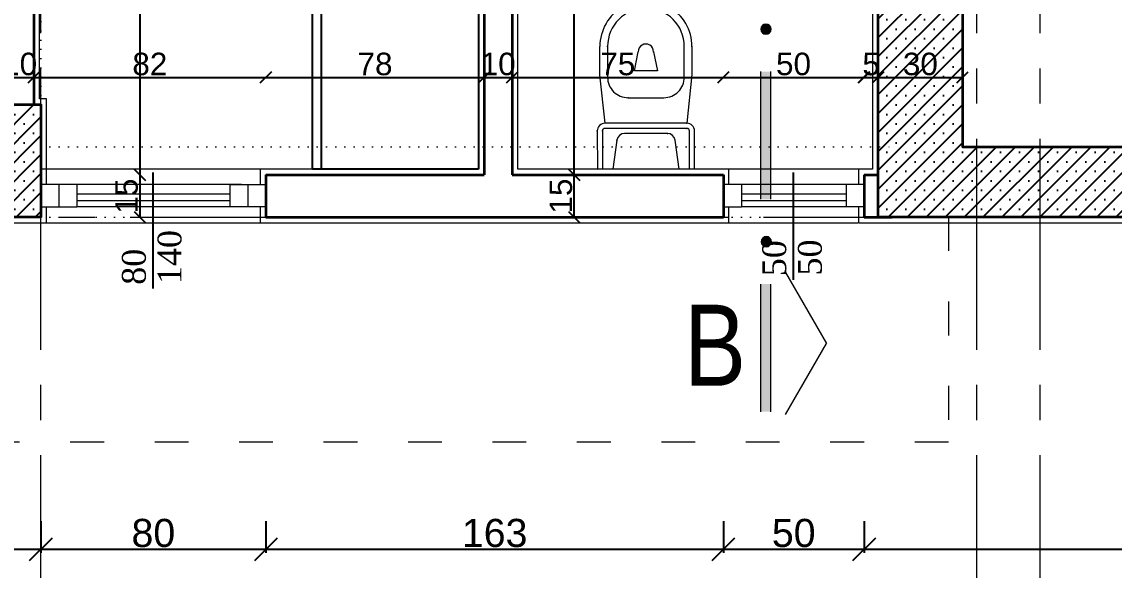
# Model space of a CAD drawing. Header units: centimetres. Extents: x 14449 to 53524, y -19051 to -10746.
# Drawn here: x 33776.2 to 34164.2, y -12433.5 to -12238.6 of the extents above; entities that cross this region are included whole.
import ezdxf

# ---------------------------------------------------------------- set-up
doc = ezdxf.new("R2010")
doc.units = ezdxf.units.CM
for name, pattern in [('ACAD_ISO03W100', [30, 12, -18]), ('CENTER2', [112.5, 75, -12.5, 12.5, -12.5]), ('DOT2', [3.175, 0, -3.175]), ('IZDUSUM1', [20, 7.5, -5, 7.5, 0]), ('SEMBOL1', [260, 200, -15, 30, -15])]:
    doc.linetypes.add(name, pattern=pattern)
doc.layers.add('Kapi_Pencere', color=7, linetype='Continuous')
for name, color, linetype, lineweight in [('P-AKS', 255, 'Continuous', 5), ('P-KİRİŞ', 130, 'DOT2', 5), ('P-KOLON', 255, 'Continuous', 35), ('P-TARAMA', 252, 'Continuous', 5), ('P-ÖLÇÜ DIŞ', 245, 'Continuous', 9), ('P-ÖLÇÜ İÇ', 243, 'Continuous', 0), ('rtm-cam', 141, 'Continuous', 9), ('rtm-duv tugla', 22, 'Continuous', 35), ('rtm-izdusum-üst ince', 8, 'IZDUSUM1', 5), ('rtm-pen-ahsap', 35, 'Continuous', 13), ('rtm-sembol balon baslik', 242, 'Continuous', 20), ('rtm-sembol kesit gör yazı', 7, 'Continuous', 20), ('rtm-sıva', 252, 'Continuous', 15), ('rtm-tefris vitrifiye', 9, 'Continuous', 13)]:
    doc.layers.add(name, color=color, linetype=linetype, lineweight=lineweight)
doc.styles.add('BASLIK', font='ARIALN.TTF')
doc.styles.get("Standard").update_dxf_attribs({"font": 'arial.ttf'})
doc.styles.add('ölçü', font='times.ttf', dxfattribs={"height": 10})
doc.dimstyles.new('DIŞ ÖLÇÜ', dxfattribs={"dimtxt": 10, "dimasz": 8, "dimexe": 1.25, "dimexo": 0.625, "dimtad": 1, "dimdec": 0, "dimtxsty": 'Standard', "dimblk": 'OBLIQUE', "dimcen": 2.5, "dimse1": 1, "dimse2": 1, "dimclrd": 256, "dimclrt": 256, "dimadec": 0, "dimazin": 0, "dimtfac": 1, "dimtdec": 0, "dimtmove": 0, "dimatfit": 3, "dimldrblk": 'OBLIQUE', "dimfxl": 1, "dimarcsym": 0})
doc.dimstyles.new('İÇ ÖLÇÜ', dxfattribs={"dimtxt": 8, "dimasz": 4, "dimexe": 1.25, "dimexo": 0.625, "dimtad": 1, "dimdec": 0, "dimtxsty": 'Standard', "dimblk": 'OBLIQUE', "dimcen": 2.5, "dimse1": 1, "dimse2": 1, "dimclrd": 256, "dimclrt": 256, "dimadec": 0, "dimazin": 0, "dimtfac": 1, "dimtdec": 0, "dimtmove": 1, "dimatfit": 3, "dimldrblk": 'OBLIQUE', "dimfxl": 1, "dimarcsym": 0})

# ---------------------------------------------------------------- blocks, each defined once
blk = doc.blocks.new('IKUTGK')
at = {"layer": 'P-KİRİŞ'}
for points in [[(35481.89, -8046.1), (35481.89, -7701.1)], [(35481.89, -8061.1), (35784.39, -8061.1)], [(35481.89, -8086.1), (35784.39, -8086.1)]]:
    blk.add_lwpolyline(points, dxfattribs=at)
blk = doc.blocks.new('YTHTHTY')
at = {"layer": 'P-TARAMA', "lineweight": -3}
h = blk.add_hatch(dxfattribs=at)
h.set_pattern_fill('SACNCR', color=256, scale=2, style=0)
h.paths.add_polyline_path([(31867.7, -9861.94), (31657.7, -9861.94), (31657.7, -9646.94), (31627.7, -9646.94), (31627.7, -9886.94), (31897.7, -9886.94), (31897.7, -9646.94), (31867.7, -9646.94)])
h = blk.add_hatch(dxfattribs=at)
h.set_pattern_fill('SACNCR', color=256, scale=2, style=0)
h.paths.add_polyline_path([(31270.2, -9846.94), (31270.2, -9886.94), (31330.2, -9886.94), (31330.2, -9846.94)])
at = {"layer": 'P-KOLON', "linetype": 'Continuous'}
blk.add_lwpolyline([(31627.7, -9646.94), (31657.7, -9646.94), (31657.7, -9861.94), (31867.7, -9861.94), (31867.7, -9646.94), (31897.7, -9646.94), (31897.7, -9886.94), (31627.7, -9886.94), (31627.7, -9646.94)], dxfattribs=at)
blk.add_lwpolyline([(31270.2, -9846.94), (31330.2, -9846.94), (31330.2, -9886.94), (31270.2, -9886.94)], close=True, dxfattribs=at)
blk = doc.blocks.new('YTUJ7U')
at = {"layer": 'P-AKS', "linetype": 'CENTER2'}
for points in [[(26815.62, -9962.63), (26815.62, -8554.55)], [(27148.12, -9962.63), (27148.12, -8554.55)], [(27170.62, -9962.63), (27170.62, -8554.55)], [(25834.86, -9690.51), (29322.56, -9690.51)]]:
    blk.add_lwpolyline(points, dxfattribs=at)
blk = doc.blocks.new('rt56y7')
at = {"color": 253, "lineweight": 25}
for p, q in [((32181.91, -9321.05), (32181.91, -9375.25)), ((32212.09, -9321.05), (32181.91, -9321.05)), ((32212.09, -9375.25), (32212.09, -9321.05)), ((32276.66, -9378.77), (32276.66, -9319.77)), ((32276.66, -9319.77), (32335.66, -9319.77)), ((32335.66, -9319.77), (32335.66, -9378.77)), ((32335.66, -9319.77), (32335.66, -9378.77)), ((32117.88, -9323.99), (32127.97, -9334.08)), ((32144.28, -9323.99), (32134.19, -9334.08)), ((32184.11, -9323.25), (32184.11, -9373.05)), ((32209.89, -9323.25), (32184.11, -9323.25)), ((32209.89, -9373.05), (32209.89, -9323.25)), ((32250.09, -9321.53), (32219.29, -9321.53)), ((32219.29, -9321.53), (32219.29, -9375.73)), ((32250.09, -9375.73), (32250.09, -9321.53)), ((32127.97, -9340.3), (32117.88, -9350.39)), ((32134.19, -9340.3), (32144.28, -9350.39)), ((32184.11, -9344.01), (32209.89, -9344.01)), ((32184.11, -9346.65), (32209.89, -9346.65)), ((32234.07, -9348.29), (32235.32, -9345.97)), ((32234.07, -9345.97), (32235.32, -9348.29)), ((32184.11, -9349.29), (32209.89, -9349.29)), ((32184.11, -9351.93), (32209.89, -9351.93)), ((32184.11, -9354.57), (32209.89, -9354.57)), ((32184.11, -9357.21), (32209.89, -9357.21)), ((32184.11, -9359.85), (32209.89, -9359.85)), ((32124.78, -9361.04), (32129.25, -9365.52)), ((32136.49, -9361.04), (32132.01, -9365.52)), ((32184.11, -9362.49), (32209.89, -9362.49)), ((32184.11, -9365.13), (32209.89, -9365.13)), ((32184.11, -9367.77), (32209.89, -9367.77)), ((32129.25, -9368.28), (32124.78, -9372.75)), ((32132.01, -9368.28), (32136.49, -9372.75)), ((32184.11, -9370.41), (32209.89, -9370.41)), ((32181.91, -9375.25), (32212.09, -9375.25)), ((32184.11, -9373.05), (32209.89, -9373.05)), ((32276.66, -9375.71), (32335.66, -9375.71)), ((32276.66, -9377.77), (32097.66, -9377.77)), ((32219.29, -9375.73), (32250.09, -9375.73)), ((32335.66, -9378.77), (32276.66, -9378.77))]:
    blk.add_line(p, q, dxfattribs=at)
blk.add_lwpolyline([(32111.24, -9376.47), (32111.24, -9319.94), (32151.3, -9319.94), (32151.3, -9376.47)], close=True, dxfattribs=at)
blk.add_lwpolyline([(32247.89, -9369.13), (32247.89, -9328.13, 0.414214), (32243.49, -9323.73), (32225.89, -9323.73, 0.414214), (32221.49, -9328.13), (32221.49, -9369.13, 0.414214), (32225.89, -9373.53), (32243.49, -9373.53, 0.414214)], format="xyb", close=True, dxfattribs=at)
for centre, radius in [((32131.08, -9337.19), 13.2), ((32131.08, -9337.19), 10.56), ((32234.69, -9347.13), 1.32), ((32130.63, -9366.9), 5.86), ((32130.63, -9366.9), 4.68)]:
    blk.add_circle(centre, radius, dxfattribs=at)
blk = doc.blocks.new('WEW')
at = {"layer": 'rtm-tefris vitrifiye'}
for p, q in [((2667.06, 9243.98), (2680.7, 9243.97)), ((2667.06, 9243.98), (2680.7, 9243.97)), ((2680.69, 9209.43), (2680.7, 9243.97)), ((2680.69, 9209.43), (2680.7, 9243.97)), ((2647.06, 9243.07), (2637.06, 9243.07)), ((2647.06, 9243.07), (2637.06, 9243.07)), ((2637.06, 9240.35), (2647.97, 9240.34)), ((2637.06, 9240.35), (2647.97, 9240.34)), ((2664.33, 9241.25), (2647.06, 9243.07)), ((2664.33, 9241.25), (2647.06, 9243.07)), ((2664.33, 9212.16), (2664.33, 9241.25)), ((2664.33, 9212.16), (2664.33, 9241.25)), ((2666.14, 9212.16), (2666.15, 9241.25)), ((2666.14, 9212.16), (2666.15, 9241.25)), ((2667.06, 9242.16), (2680.7, 9242.16)), ((2667.06, 9242.16), (2680.7, 9242.16)), ((2670.31, 9237.04), (2680.69, 9238.52)), ((2670.31, 9237.04), (2680.69, 9238.52)), ((2655.24, 9233.07), (2655.24, 9220.34)), ((2655.24, 9233.07), (2655.24, 9220.34)), ((2667.96, 9219.07), (2667.97, 9234.34)), ((2667.96, 9219.07), (2667.97, 9234.34)), ((2645.72, 9230.81), (2638.9, 9229.45)), ((2645.72, 9230.81), (2638.9, 9229.45)), ((2645.72, 9222.63), (2645.72, 9230.81)), ((2645.72, 9222.63), (2645.72, 9230.81)), ((2638.9, 9224), (2645.72, 9222.63)), ((2638.9, 9224), (2645.72, 9222.63)), ((2647.96, 9213.07), (2637.05, 9213.08)), ((2647.96, 9213.07), (2637.05, 9213.08)), ((2680.69, 9214.88), (2670.3, 9216.37)), ((2680.69, 9214.88), (2670.3, 9216.37)), ((2637.05, 9210.35), (2647.05, 9210.35)), ((2637.05, 9210.35), (2647.05, 9210.35)), ((2647.05, 9210.35), (2664.33, 9212.16)), ((2647.05, 9210.35), (2664.33, 9212.16)), ((2680.69, 9211.25), (2667.05, 9211.25)), ((2680.69, 9211.25), (2667.05, 9211.25)), ((2680.69, 9209.43), (2667.05, 9209.43)), ((2680.69, 9209.43), (2667.05, 9209.43))]:
    blk.add_line(p, q, dxfattribs=at)
at = {"layer": 'rtm-tefris vitrifiye', "extrusion": (0, 0, -1)}
for centre, major_axis, start_param, end_param in [((2667.06, 9241.25), (-1.93, 1.93), 5.498009, 7.068806), ((2667.06, 9241.25), (-1.93, 1.93), 5.498009, 7.068806), ((2637.06, 9226.71), (-11.57, 11.57), 3.927213, 7.068806), ((2637.06, 9226.71), (-11.57, 11.57), 3.927213, 7.068806), ((2637.06, 9226.71), (9.64, 9.64), 2.356417, 5.498009), ((2637.06, 9226.71), (9.64, 9.64), 2.356417, 5.498009), ((2647.97, 9233.07), (-5.14, 5.14), 0.78562, 2.356417), ((2647.97, 9233.07), (-5.14, 5.14), 0.78562, 2.356417), ((2667.06, 9241.25), (-0.643, 0.643), 5.498009, 7.068806), ((2667.06, 9241.25), (-0.643, 0.643), 5.498009, 7.068806), ((2670.69, 9234.34), (1.93, 1.93), 3.927213, 5.356112), ((2670.69, 9234.34), (1.93, 1.93), 3.927213, 5.356112), ((2638.9, 9226.72), (-1.93, 1.93), 3.927213, 7.068806), ((2638.9, 9226.72), (-1.93, 1.93), 3.927213, 7.068806), ((2647.96, 9220.35), (5.14, 5.14), 0.78562, 2.356417), ((2647.96, 9220.35), (5.14, 5.14), 0.78562, 2.356417), ((2670.69, 9219.07), (1.93, 1.93), 2.498314, 3.927213), ((2670.69, 9219.07), (1.93, 1.93), 2.498314, 3.927213), ((2667.05, 9212.16), (1.93, 1.93), 2.356417, 3.927213), ((2667.05, 9212.16), (1.93, 1.93), 2.356417, 3.927213), ((2667.05, 9212.16), (0.643, 0.643), 2.356417, 3.927213), ((2667.05, 9212.16), (0.643, 0.643), 2.356417, 3.927213)]:
    blk.add_ellipse(centre, major_axis=major_axis, ratio=1, start_param=start_param, end_param=end_param, dxfattribs=at)
at = {"layer": 'rtm-tefris vitrifiye'}
for p in [(2667.06, 9243.98), (2667.06, 9243.98), (2637.06, 9240.35), (2637.06, 9240.35), (2667.06, 9242.16), (2667.06, 9242.16), (2670.31, 9237.04), (2670.31, 9237.04), (2655.24, 9233.07), (2655.24, 9233.07), (2638.9, 9224), (2638.9, 9224), (2667.96, 9219.07), (2667.96, 9219.07), (2647.96, 9213.07), (2647.96, 9213.07), (2637.05, 9210.35), (2637.05, 9210.35), (2664.33, 9212.16), (2664.33, 9212.16), (2666.14, 9212.16), (2666.14, 9212.16)]:
    blk.add_point(p, dxfattribs=at)
blk = doc.blocks.new('KK')
at = {"layer": 'rtm-sembol balon baslik', "linetype": 'SEMBOL1'}
for p in [(41231.32, 7543.2), (41283.82, 7543.2)]:
    blk.add_line(p, (41257.57, 7558.35), dxfattribs=at)
at = {"layer": 'rtm-sembol balon baslik'}
for p, q in [((41279.57, 7537.67), (41232.32, 7537.67)), ((41358.24, 7537.67), (41310.99, 7537.67)), ((41279.57, 7533.98), (41232.32, 7533.98)), ((41358.24, 7533.98), (41310.99, 7533.98))]:
    blk.add_line(p, q, dxfattribs=at)
at = {"layer": 'rtm-sembol balon baslik', "const_width": 1.9}
for points in [[(41294.33, 7536.11, 1), (41296.23, 7536.11, 1)], [(41373, 7535.97, 1), (41374.9, 7535.97, 1)]]:
    blk.add_lwpolyline(points, format="xyb", close=True, dxfattribs=at)
at = {"layer": 'rtm-sembol balon baslik'}
for centre in [(41295.28, 7536.11), (41373.95, 7535.97)]:
    blk.add_circle(centre, 1.9, dxfattribs=at)
for points in [[(41232.32, 7537.67), (41232.32, 7533.98), (41279.57, 7537.67), (41279.57, 7533.98)], [(41310.99, 7537.67), (41310.99, 7533.98), (41358.24, 7537.67), (41358.24, 7533.98)]]:
    blk.add_trace(points, dxfattribs=at)
blk = doc.blocks.new('_Oblique')
at = {"color": 0, "linetype": 'ByBlock', "lineweight": -2}
blk.add_line((-0.5, -0.5), (0.5, 0.5), dxfattribs=at)
blk = doc.blocks.new('*D4918')
at = {"layer": 'Defpoints', "color": 0, "transparency": 16777216}
for p in [(33782.89, -12411.54), (33722.89, -12414.73), (33782.89, -12426.07)]:
    blk.add_point(p, dxfattribs=at)
at = {"layer": 'P-ÖLÇÜ DIŞ', "color": 0, "lineweight": -2, "transparency": 16777216}
for p, q in [((33722.89, -12416.07), (33722.89, -12427.32)), ((33782.89, -12416.07), (33782.89, -12427.32))]:
    blk.add_line(p, q, dxfattribs=at)
at = {"layer": 'P-ÖLÇÜ DIŞ', "lineweight": -2, "transparency": 16777216}
blk.add_line((33722.89, -12426.07), (33782.89, -12426.07), dxfattribs=at)
at = {"layer": 'P-ÖLÇÜ DIŞ', "lineweight": -2, "transparency": 16777216, "xscale": 8, "yscale": 8, "zscale": 8, "rotation": 180}
blk.add_blockref('_Oblique', (33722.89, -12426.07), dxfattribs=at)
at = {"layer": 'P-ÖLÇÜ DIŞ', "lineweight": -2, "transparency": 16777216, "xscale": 8, "yscale": 8, "zscale": 8}
blk.add_blockref('_Oblique', (33782.89, -12426.07), dxfattribs=at)
at = {"layer": 'P-ÖLÇÜ DIŞ', "transparency": 16777216, "insert": (33752.89, -12420.34), "char_height": 10, "attachment_point": 5}
blk.add_mtext('60', dxfattribs=at)
blk = doc.blocks.new('*D4919')
at = {"layer": 'Defpoints', "color": 0, "transparency": 16777216}
for p in [(33782.89, -12411.54), (33862.89, -12412.74), (33862.89, -12426.07)]:
    blk.add_point(p, dxfattribs=at)
at = {"layer": 'P-ÖLÇÜ DIŞ', "color": 0, "lineweight": -2, "transparency": 16777216}
for p, q in [((33782.89, -12416.07), (33782.89, -12427.32)), ((33862.89, -12416.07), (33862.89, -12427.32))]:
    blk.add_line(p, q, dxfattribs=at)
at = {"layer": 'P-ÖLÇÜ DIŞ', "lineweight": -2, "transparency": 16777216}
blk.add_line((33782.89, -12426.07), (33862.89, -12426.07), dxfattribs=at)
at = {"layer": 'P-ÖLÇÜ DIŞ', "lineweight": -2, "transparency": 16777216, "xscale": 8, "yscale": 8, "zscale": 8, "rotation": 180}
blk.add_blockref('_Oblique', (33782.89, -12426.07), dxfattribs=at)
at = {"layer": 'P-ÖLÇÜ DIŞ', "lineweight": -2, "transparency": 16777216, "xscale": 8, "yscale": 8, "zscale": 8}
blk.add_blockref('_Oblique', (33862.89, -12426.07), dxfattribs=at)
at = {"layer": 'P-ÖLÇÜ DIŞ', "transparency": 16777216, "insert": (33822.89, -12420.34), "char_height": 10, "attachment_point": 5}
blk.add_mtext('80', dxfattribs=at)
blk = doc.blocks.new('*D4800')
at = {"layer": 'Defpoints', "color": 0, "transparency": 16777216}
for p in [(33862.89, -12412.74), (34025.39, -12412.74), (34025.39, -12426.07)]:
    blk.add_point(p, dxfattribs=at)
at = {"layer": 'P-ÖLÇÜ DIŞ', "color": 0, "lineweight": -2, "transparency": 16777216}
for p, q in [((33862.89, -12416.07), (33862.89, -12427.32)), ((34025.39, -12416.07), (34025.39, -12427.32))]:
    blk.add_line(p, q, dxfattribs=at)
at = {"layer": 'P-ÖLÇÜ DIŞ', "lineweight": -2, "transparency": 16777216}
blk.add_line((33862.89, -12426.07), (34025.39, -12426.07), dxfattribs=at)
at = {"layer": 'P-ÖLÇÜ DIŞ', "lineweight": -2, "transparency": 16777216, "xscale": 8, "yscale": 8, "zscale": 8, "rotation": 180}
blk.add_blockref('_Oblique', (33862.89, -12426.07), dxfattribs=at)
at = {"layer": 'P-ÖLÇÜ DIŞ', "lineweight": -2, "transparency": 16777216, "xscale": 8, "yscale": 8, "zscale": 8}
blk.add_blockref('_Oblique', (34025.39, -12426.07), dxfattribs=at)
at = {"layer": 'P-ÖLÇÜ DIŞ', "transparency": 16777216, "insert": (33944.14, -12420.34), "char_height": 10, "attachment_point": 5}
blk.add_mtext('163', dxfattribs=at)
blk = doc.blocks.new('*D4801')
at = {"layer": 'Defpoints', "color": 0, "transparency": 16777216}
for p in [(34025.39, -12412.74), (34075.39, -12414.33), (34075.39, -12426.07)]:
    blk.add_point(p, dxfattribs=at)
at = {"layer": 'P-ÖLÇÜ DIŞ', "color": 0, "lineweight": -2, "transparency": 16777216}
for p, q in [((34025.39, -12416.07), (34025.39, -12427.32)), ((34075.39, -12416.07), (34075.39, -12427.32))]:
    blk.add_line(p, q, dxfattribs=at)
at = {"layer": 'P-ÖLÇÜ DIŞ', "lineweight": -2, "transparency": 16777216}
blk.add_line((34025.39, -12426.07), (34075.39, -12426.07), dxfattribs=at)
at = {"layer": 'P-ÖLÇÜ DIŞ', "lineweight": -2, "transparency": 16777216, "xscale": 8, "yscale": 8, "zscale": 8, "rotation": 180}
blk.add_blockref('_Oblique', (34025.39, -12426.07), dxfattribs=at)
at = {"layer": 'P-ÖLÇÜ DIŞ', "lineweight": -2, "transparency": 16777216, "xscale": 8, "yscale": 8, "zscale": 8}
blk.add_blockref('_Oblique', (34075.39, -12426.07), dxfattribs=at)
at = {"layer": 'P-ÖLÇÜ DIŞ', "transparency": 16777216, "insert": (34050.39, -12420.34), "char_height": 10, "attachment_point": 5}
blk.add_mtext('50', dxfattribs=at)
blk = doc.blocks.new('*D4857')
at = {"layer": 'Defpoints', "color": 0, "lineweight": 30, "transparency": 16777216}
for p in [(33770.39, -12258.37), (33780.39, -12258.37), (33780.39, -12258.37)]:
    blk.add_point(p, dxfattribs=at)
at = {"layer": 'P-ÖLÇÜ İÇ', "lineweight": -2, "transparency": 16777216}
blk.add_line((33770.39, -12258.37), (33780.39, -12258.37), dxfattribs=at)
at = {"layer": 'P-ÖLÇÜ İÇ', "lineweight": -2, "transparency": 16777216, "xscale": 4, "yscale": 4, "zscale": 4, "rotation": 180}
blk.add_blockref('_Oblique', (33770.39, -12258.37), dxfattribs=at)
at = {"layer": 'P-ÖLÇÜ İÇ', "lineweight": -2, "transparency": 16777216, "xscale": 4, "yscale": 4, "zscale": 4}
blk.add_blockref('_Oblique', (33780.39, -12258.37), dxfattribs=at)
at = {"layer": 'P-ÖLÇÜ İÇ', "transparency": 16777216, "insert": (33775.39, -12253.66), "char_height": 8, "attachment_point": 5}
blk.add_mtext('10', dxfattribs=at)
blk = doc.blocks.new('*D4858')
at = {"layer": 'Defpoints', "color": 0, "lineweight": 30, "transparency": 16777216}
for p in [(33780.39, -12258.37), (33862.89, -12257.81), (33862.89, -12258.37)]:
    blk.add_point(p, dxfattribs=at)
at = {"layer": 'P-ÖLÇÜ İÇ', "lineweight": -2, "transparency": 16777216}
blk.add_line((33780.39, -12258.37), (33862.89, -12258.37), dxfattribs=at)
at = {"layer": 'P-ÖLÇÜ İÇ', "lineweight": -2, "transparency": 16777216, "xscale": 4, "yscale": 4, "zscale": 4, "rotation": 180}
blk.add_blockref('_Oblique', (33780.39, -12258.37), dxfattribs=at)
at = {"layer": 'P-ÖLÇÜ İÇ', "lineweight": -2, "transparency": 16777216, "xscale": 4, "yscale": 4, "zscale": 4}
blk.add_blockref('_Oblique', (33862.89, -12258.37), dxfattribs=at)
at = {"layer": 'P-ÖLÇÜ İÇ', "transparency": 16777216, "insert": (33821.64, -12253.66), "char_height": 8, "attachment_point": 5}
blk.add_mtext('82', dxfattribs=at)
blk = doc.blocks.new('*D4859')
at = {"layer": 'Defpoints', "color": 0, "lineweight": 30, "transparency": 16777216}
for p in [(33862.89, -12257.81), (33940.39, -12258.37), (33940.39, -12258.37)]:
    blk.add_point(p, dxfattribs=at)
at = {"layer": 'P-ÖLÇÜ İÇ', "lineweight": -2, "transparency": 16777216}
blk.add_line((33862.89, -12258.37), (33940.39, -12258.37), dxfattribs=at)
at = {"layer": 'P-ÖLÇÜ İÇ', "lineweight": -2, "transparency": 16777216, "xscale": 4, "yscale": 4, "zscale": 4, "rotation": 180}
blk.add_blockref('_Oblique', (33862.89, -12258.37), dxfattribs=at)
at = {"layer": 'P-ÖLÇÜ İÇ', "lineweight": -2, "transparency": 16777216, "xscale": 4, "yscale": 4, "zscale": 4}
blk.add_blockref('_Oblique', (33940.39, -12258.37), dxfattribs=at)
at = {"layer": 'P-ÖLÇÜ İÇ', "transparency": 16777216, "insert": (33901.64, -12253.66), "char_height": 8, "attachment_point": 5}
blk.add_mtext('78', dxfattribs=at)
blk = doc.blocks.new('*D4860')
at = {"layer": 'Defpoints', "color": 0, "lineweight": 30, "transparency": 16777216}
for p in [(33950.39, -12258.37), (33940.39, -12262.86), (33950.39, -12262.86)]:
    blk.add_point(p, dxfattribs=at)
at = {"layer": 'P-ÖLÇÜ İÇ', "lineweight": -2, "transparency": 16777216}
blk.add_line((33940.39, -12258.37), (33950.39, -12258.37), dxfattribs=at)
at = {"layer": 'P-ÖLÇÜ İÇ', "lineweight": -2, "transparency": 16777216, "xscale": 4, "yscale": 4, "zscale": 4, "rotation": 180}
blk.add_blockref('_Oblique', (33940.39, -12258.37), dxfattribs=at)
at = {"layer": 'P-ÖLÇÜ İÇ', "lineweight": -2, "transparency": 16777216, "xscale": 4, "yscale": 4, "zscale": 4}
blk.add_blockref('_Oblique', (33950.39, -12258.37), dxfattribs=at)
at = {"layer": 'P-ÖLÇÜ İÇ', "transparency": 16777216, "insert": (33945.39, -12253.66), "char_height": 8, "attachment_point": 5}
blk.add_mtext('10', dxfattribs=at)
blk = doc.blocks.new('*D4861')
at = {"layer": 'Defpoints', "color": 0, "lineweight": 30, "transparency": 16777216}
for p in [(33950.39, -12258.37), (34025.39, -12257.81), (34025.39, -12258.37)]:
    blk.add_point(p, dxfattribs=at)
at = {"layer": 'P-ÖLÇÜ İÇ', "lineweight": -2, "transparency": 16777216}
blk.add_line((33950.39, -12258.37), (34025.39, -12258.37), dxfattribs=at)
at = {"layer": 'P-ÖLÇÜ İÇ', "lineweight": -2, "transparency": 16777216, "xscale": 4, "yscale": 4, "zscale": 4, "rotation": 180}
blk.add_blockref('_Oblique', (33950.39, -12258.37), dxfattribs=at)
at = {"layer": 'P-ÖLÇÜ İÇ', "lineweight": -2, "transparency": 16777216, "xscale": 4, "yscale": 4, "zscale": 4}
blk.add_blockref('_Oblique', (34025.39, -12258.37), dxfattribs=at)
at = {"layer": 'P-ÖLÇÜ İÇ', "transparency": 16777216, "insert": (33987.89, -12253.67), "char_height": 8, "attachment_point": 5}
blk.add_mtext('75', dxfattribs=at)
blk = doc.blocks.new('*D4707')
at = {"layer": 'Defpoints', "color": 0, "lineweight": 30, "transparency": 16777216}
for p in [(34025.39, -12257.81), (34075.25, -12257.99), (34075.25, -12258.37)]:
    blk.add_point(p, dxfattribs=at)
at = {"layer": 'P-ÖLÇÜ İÇ', "lineweight": -2, "transparency": 16777216}
blk.add_line((34025.39, -12258.37), (34075.25, -12258.37), dxfattribs=at)
at = {"layer": 'P-ÖLÇÜ İÇ', "lineweight": -2, "transparency": 16777216, "xscale": 4, "yscale": 4, "zscale": 4, "rotation": 180}
blk.add_blockref('_Oblique', (34025.39, -12258.37), dxfattribs=at)
at = {"layer": 'P-ÖLÇÜ İÇ', "lineweight": -2, "transparency": 16777216, "xscale": 4, "yscale": 4, "zscale": 4}
blk.add_blockref('_Oblique', (34075.25, -12258.37), dxfattribs=at)
at = {"layer": 'P-ÖLÇÜ İÇ', "transparency": 16777216, "insert": (34050.32, -12253.66), "char_height": 8, "attachment_point": 5}
blk.add_mtext('50', dxfattribs=at)
blk = doc.blocks.new('*D4862')
at = {"layer": 'Defpoints', "color": 0, "lineweight": 30, "transparency": 16777216}
for p in [(34080.39, -12258.37), (34080.39, -12258.37), (34075.39, -12293.05)]:
    blk.add_point(p, dxfattribs=at)
at = {"layer": 'P-ÖLÇÜ İÇ', "lineweight": -2, "transparency": 16777216}
blk.add_line((34075.39, -12258.37), (34080.39, -12258.37), dxfattribs=at)
at = {"layer": 'P-ÖLÇÜ İÇ', "lineweight": -2, "transparency": 16777216, "xscale": 4, "yscale": 4, "zscale": 4, "rotation": 180}
blk.add_blockref('_Oblique', (34075.39, -12258.37), dxfattribs=at)
at = {"layer": 'P-ÖLÇÜ İÇ', "lineweight": -2, "transparency": 16777216, "xscale": 4, "yscale": 4, "zscale": 4}
blk.add_blockref('_Oblique', (34080.39, -12258.37), dxfattribs=at)
at = {"layer": 'P-ÖLÇÜ İÇ', "transparency": 16777216, "insert": (34077.89, -12253.67), "char_height": 8, "attachment_point": 5}
blk.add_mtext('5', dxfattribs=at)
blk = doc.blocks.new('*D4863')
at = {"layer": 'Defpoints', "color": 0, "lineweight": 30, "transparency": 16777216}
for p in [(34080.39, -12258.37), (34110.39, -12258.37), (34110.39, -12258.37)]:
    blk.add_point(p, dxfattribs=at)
at = {"layer": 'P-ÖLÇÜ İÇ', "lineweight": -2, "transparency": 16777216}
blk.add_line((34080.39, -12258.37), (34110.39, -12258.37), dxfattribs=at)
at = {"layer": 'P-ÖLÇÜ İÇ', "lineweight": -2, "transparency": 16777216, "xscale": 4, "yscale": 4, "zscale": 4, "rotation": 180}
blk.add_blockref('_Oblique', (34080.39, -12258.37), dxfattribs=at)
at = {"layer": 'P-ÖLÇÜ İÇ', "lineweight": -2, "transparency": 16777216, "xscale": 4, "yscale": 4, "zscale": 4}
blk.add_blockref('_Oblique', (34110.39, -12258.37), dxfattribs=at)
at = {"layer": 'P-ÖLÇÜ İÇ', "transparency": 16777216, "insert": (34095.39, -12253.66), "char_height": 8, "attachment_point": 5}
blk.add_mtext('30', dxfattribs=at)
blk = doc.blocks.new('*D4723')
at = {"layer": 'Defpoints', "color": 0, "lineweight": 30, "transparency": 16777216}
for p in [(34080.39, -12233.37), (34080.39, -12233.37), (34075.39, -12293.05)]:
    blk.add_point(p, dxfattribs=at)
at = {"layer": 'P-ÖLÇÜ İÇ', "lineweight": -2, "transparency": 16777216}
blk.add_line((34075.39, -12233.37), (34080.39, -12233.37), dxfattribs=at)
at = {"layer": 'P-ÖLÇÜ İÇ', "lineweight": -2, "transparency": 16777216, "xscale": 4, "yscale": 4, "zscale": 4, "rotation": 180}
blk.add_blockref('_Oblique', (34075.39, -12233.37), dxfattribs=at)
at = {"layer": 'P-ÖLÇÜ İÇ', "lineweight": -2, "transparency": 16777216, "xscale": 4, "yscale": 4, "zscale": 4}
blk.add_blockref('_Oblique', (34080.39, -12233.37), dxfattribs=at)
at = {"layer": 'P-ÖLÇÜ İÇ', "transparency": 16777216, "insert": (34077.89, -12228.67), "char_height": 8, "attachment_point": 5}
blk.add_mtext('5', dxfattribs=at)
blk = doc.blocks.new('*D4901')
at = {"layer": 'Defpoints', "color": 0, "lineweight": 30, "transparency": 16777216}
for p in [(33818.46, -12053.05), (33817.86, -12293.05), (33818.1, -12293.05)]:
    blk.add_point(p, dxfattribs=at)
at = {"layer": 'P-ÖLÇÜ İÇ', "lineweight": -2, "transparency": 16777216}
blk.add_line((33818.1, -12053.05), (33818.1, -12293.05), dxfattribs=at)
at = {"layer": 'P-ÖLÇÜ İÇ', "lineweight": -2, "transparency": 16777216, "xscale": 4, "yscale": 4, "zscale": 4}
for p, rotation in [((33818.1, -12053.05), 90), ((33818.1, -12293.05), 270)]:
    blk.add_blockref('_Oblique', p, dxfattribs=dict(at, rotation=rotation))
at = {"layer": 'P-ÖLÇÜ İÇ', "transparency": 16777216, "insert": (33813.39, -12173.05), "char_height": 8, "attachment_point": 5, "rotation": 90}
blk.add_mtext('240', dxfattribs=at)
blk = doc.blocks.new('*D4902')
at = {"layer": 'Defpoints', "color": 0, "lineweight": 30, "transparency": 16777216}
for p in [(33817.86, -12293.05), (33818.1, -12308.05), (33818.1, -12308.05)]:
    blk.add_point(p, dxfattribs=at)
at = {"layer": 'P-ÖLÇÜ İÇ', "lineweight": -2, "transparency": 16777216}
blk.add_line((33818.1, -12293.05), (33818.1, -12308.05), dxfattribs=at)
at = {"layer": 'P-ÖLÇÜ İÇ', "lineweight": -2, "transparency": 16777216, "xscale": 4, "yscale": 4, "zscale": 4}
for p, rotation in [((33818.1, -12293.05), 90), ((33818.1, -12308.05), 270)]:
    blk.add_blockref('_Oblique', p, dxfattribs=dict(at, rotation=rotation))
at = {"layer": 'P-ÖLÇÜ İÇ', "transparency": 16777216, "insert": (33813.39, -12300.55), "char_height": 8, "attachment_point": 5, "rotation": 90}
blk.add_mtext('15', dxfattribs=at)
blk = doc.blocks.new('*D4903')
at = {"layer": 'Defpoints', "color": 0, "lineweight": 30, "transparency": 16777216}
for p in [(33972.4, -12293.05), (33972.4, -12293.05), (33972.4, -12308.05)]:
    blk.add_point(p, dxfattribs=at)
at = {"layer": 'P-ÖLÇÜ İÇ', "lineweight": -2, "transparency": 16777216}
blk.add_line((33972.4, -12308.05), (33972.4, -12293.05), dxfattribs=at)
at = {"layer": 'P-ÖLÇÜ İÇ', "lineweight": -2, "transparency": 16777216, "xscale": 4, "yscale": 4, "zscale": 4}
for p, rotation in [((33972.4, -12293.05), 90), ((33972.4, -12308.05), 270)]:
    blk.add_blockref('_Oblique', p, dxfattribs=dict(at, rotation=rotation))
at = {"layer": 'P-ÖLÇÜ İÇ', "transparency": 16777216, "insert": (33967.69, -12300.55), "char_height": 8, "attachment_point": 5, "rotation": 90}
blk.add_mtext('15', dxfattribs=at)
blk = doc.blocks.new('*D4904')
at = {"layer": 'Defpoints', "color": 0, "lineweight": 30, "transparency": 16777216}
for p in [(33972.4, -12083.05), (33972.87, -12083.05), (33972.4, -12293.05)]:
    blk.add_point(p, dxfattribs=at)
at = {"layer": 'P-ÖLÇÜ İÇ', "lineweight": -2, "transparency": 16777216}
blk.add_line((33972.4, -12293.05), (33972.4, -12083.05), dxfattribs=at)
at = {"layer": 'P-ÖLÇÜ İÇ', "lineweight": -2, "transparency": 16777216, "xscale": 4, "yscale": 4, "zscale": 4}
for p, rotation in [((33972.4, -12083.05), 90), ((33972.4, -12293.05), 270)]:
    blk.add_blockref('_Oblique', p, dxfattribs=dict(at, rotation=rotation))
at = {"layer": 'P-ÖLÇÜ İÇ', "transparency": 16777216, "insert": (33967.69, -12188.05), "char_height": 8, "attachment_point": 5, "rotation": 90}
blk.add_mtext('210', dxfattribs=at)
blk = doc.blocks.new('*D5020')
at = {"layer": 'Defpoints', "color": 0, "lineweight": 30, "transparency": 16777216}
for p in [(34075.39, -12308.05), (34370.39, -12308.05), (34370.39, -12426.07)]:
    blk.add_point(p, dxfattribs=at)
at = {"layer": 'P-ÖLÇÜ DIŞ', "color": 0, "lineweight": -2, "transparency": 16777216}
for p, q in [((34075.39, -12416.07), (34075.39, -12427.32)), ((34370.39, -12416.07), (34370.39, -12427.32))]:
    blk.add_line(p, q, dxfattribs=at)
at = {"layer": 'P-ÖLÇÜ DIŞ', "lineweight": -2, "transparency": 16777216}
blk.add_line((34075.39, -12426.07), (34370.39, -12426.07), dxfattribs=at)
at = {"layer": 'P-ÖLÇÜ DIŞ', "lineweight": -2, "transparency": 16777216, "xscale": 8, "yscale": 8, "zscale": 8, "rotation": 180}
blk.add_blockref('_Oblique', (34075.39, -12426.07), dxfattribs=at)
at = {"layer": 'P-ÖLÇÜ DIŞ', "lineweight": -2, "transparency": 16777216, "xscale": 8, "yscale": 8, "zscale": 8}
blk.add_blockref('_Oblique', (34370.39, -12426.07), dxfattribs=at)
at = {"layer": 'P-ÖLÇÜ DIŞ', "transparency": 16777216, "insert": (34222.89, -12420.34), "char_height": 10, "attachment_point": 5}
blk.add_mtext('295', dxfattribs=at)

msp = doc.modelspace()

# ---------------------------------------------------------------- linework, layer by layer
at = {"layer": 'Kapi_Pencere', "linetype": 'Continuous'}
for p, q in [((33822.81, -12333.36), (33822.81, -12292.19)), ((34050.31, -12330.31), (34050.31, -12292.19))]:
    msp.add_line(p, q, dxfattribs=at)
at = {"layer": 'rtm-cam'}
for p, q in [((33795.76, -12302.1), (33850.03, -12302.11)), ((34031.79, -12302.1), (34069, -12302.11))]:
    msp.add_line(p, q, dxfattribs=at)
at = {"layer": 'rtm-duv tugla'}
for p, q in [((33780.39, -12053.05), (33780.39, -12268.05)), ((33940.39, -12053.05), (33940.39, -12293.05)), ((33950.39, -12083.05), (33950.39, -12293.05)), ((33862.89, -12293.05), (33940.39, -12293.05)), ((33862.89, -12293.05), (33862.89, -12308.05)), ((33950.39, -12293.05), (34025.39, -12293.05)), ((34025.39, -12293.05), (34025.39, -12308.05)), ((34075.39, -12293.05), (34080.39, -12293.05)), ((34075.39, -12293.05), (34075.39, -12308.05)), ((33862.89, -12308.05), (34025.39, -12308.05)), ((34075.39, -12308.05), (34085.39, -12308.05))]:
    msp.add_line(p, q, dxfattribs=at)
at = {"layer": 'rtm-pen-ahsap'}
for p, q in [((33862.75, -12291.05), (33782.89, -12291.05)), ((34075.25, -12291.05), (34025.39, -12291.05)), ((33789.29, -12296.41), (33789.29, -12304.33)), ((33795.76, -12296.41), (33795.76, -12304.33)), ((33854.22, -12296.41), (33795.76, -12296.41)), ((33850.02, -12296.41), (33850.03, -12304.33)), ((33856.5, -12296.41), (33856.5, -12304.33)), ((34031.79, -12296.41), (34031.79, -12304.33)), ((34075.39, -12296.41), (34031.83, -12296.41)), ((34069, -12296.41), (34069, -12304.33)), ((33850.03, -12299.88), (33795.76, -12299.88)), ((34069, -12299.88), (34031.79, -12299.88)), ((33850.03, -12304.33), (33795.76, -12304.33)), ((34075.39, -12304.33), (34031.83, -12304.33)), ((33784.89, -12310.12), (33860.72, -12310.12)), ((34027.39, -12310.12), (34073.22, -12310.12))]:
    msp.add_line(p, q, dxfattribs=at)
for points in [[(33795.76, -12296.41), (33782.89, -12296.41), (33782.89, -12304.33), (33795.76, -12304.33)], [(33850.02, -12296.41), (33862.89, -12296.41), (33862.89, -12304.33), (33850.03, -12304.33)], [(34031.83, -12296.41), (34025.39, -12296.41), (34025.39, -12304.33), (34031.83, -12304.33)]]:
    msp.add_lwpolyline(points, dxfattribs=at)
at = {"layer": 'rtm-sıva'}
for points in [[(33784.89, -12296.34), (33784.89, -12266.05), (33782.39, -12266.05), (33782.39, -12055.05), (33785.39, -12055.05)], [(33875.39, -12055.05), (33938.39, -12055.05), (33938.39, -12291.05), (33860.89, -12291.05), (33860.89, -12296.41)], [(34027.39, -12296.41), (34027.39, -12291.05), (33952.39, -12291.05), (33952.39, -12085.05), (33960.39, -12085.05)], [(34050.39, -12085.05), (34078.39, -12085.05), (34078.39, -12291.05), (34073.39, -12291.05), (34073.39, -12296.41)], [(33720.89, -12304.26), (33720.89, -12310.05), (33784.89, -12310.05), (33784.89, -12304.33)], [(33860.89, -12304.33), (33860.89, -12310.05), (34027.39, -12310.05), (34027.39, -12304.33)], [(34073.39, -12304.33), (34073.39, -12310.05), (35016.39, -12310.05), (35016.39, -12304.33)]]:
    msp.add_lwpolyline(points, dxfattribs=at)
at = {"layer": 'rtm-sıva', "linetype": 'ACAD_ISO03W100'}
msp.add_lwpolyline([(34105.39, -12308.05), (34105.39, -12388.05), (32996.07, -12388.05), (32997.75, -12308.05)], dxfattribs=at)

# ---------------------------------------------------------------- block references
at = {"layer": 'rtm-duv tugla', "rotation": 270}
msp.add_blockref('rt56y7', (43258.17, 20044.61), dxfattribs=at)
at = {"layer": 'rtm-izdusum-üst ince', "xscale": -0.9599999999972852, "yscale": 0.9599999999972852, "zscale": 0.9599999999972852, "rotation": 270}
msp.add_blockref('KK', (26806.01, -51960.24), dxfattribs=at)
at = {"layer": 'rtm-sıva'}
for name, p in [('YTUJ7U', (6967.28, -2617.54)), ('YTHTHTY', (2452.7, -2421.11)), ('IKUTGK', (-1699, -4221.95))]:
    msp.add_blockref(name, p, dxfattribs=at)
at = {"layer": 'rtm-tefris vitrifiye', "lineweight": 30, "xscale": -1, "rotation": 89.99999999999594}
msp.add_blockref('WEW', (43224.6, -9610.36), dxfattribs=at)

# ---------------------------------------------------------------- texts
at = {"layer": 'Kapi_Pencere', "style": 'ölçü'}
for s, p in [('140 ', (33832.87, -12331.82)), ('50', (34047.71, -12329.03)), ('50', (34060.37, -12328.78)), ('80 ', (33820.21, -12332.08))]:
    msp.add_text(s, height=8.47, rotation=90, dxfattribs=at).set_placement(p)
at = {"layer": 'rtm-sembol kesit gör yazı', "style": 'BASLIK'}
msp.add_text('B', height=28.8, dxfattribs=at).set_placement((34011.47, -12367.97))

# ---------------------------------------------------------------- dimensions: what is measured, and where the dimension line sits
at = {"layer": 'P-ÖLÇÜ DIŞ'}
for base, p1, p2, picture, middle in [((34370.39, -12426.07), (34075.39, -12308.05), (34370.39, -12308.05), '*D5020', (34222.89, -12420.34)), ((33782.89, -12426.07), (33722.89, -12414.73), (33782.89, -12411.54), '*D4918', (33752.89, -12420.34)), ((33862.89, -12426.07), (33782.89, -12411.54), (33862.89, -12412.74), '*D4919', (33822.89, -12420.34)), ((34025.3947486, -12426.07469603), (33862.8947486, -12412.74090983), (34025.3947486, -12412.74090983), '*D4800', (33944.1447486, -12420.34055551)), ((34075.39, -12426.07), (34025.39, -12412.74), (34075.39, -12414.33), '*D4801', (34050.39, -12420.34))]:
    dim = msp.add_linear_dim(base=base, p1=p1, p2=p2, dimstyle='DIŞ ÖLÇÜ', override={"dimse1": 0, "dimse2": 0, "dimtmove": 1, "dimfxl": 10, "dimfxlon": 1}, dxfattribs=at)
    dim.commit()
    dim.dimension.update_dxf_attribs({"geometry": picture, "text_midpoint": middle})
at = {"layer": 'P-ÖLÇÜ İÇ'}
for base, p1, p2, picture, middle in [((33818.1, -12293.05), (33818.46, -12053.05), (33817.86, -12293.05), '*D4901', (33813.39, -12173.05)), ((33972.4, -12083.05), (33972.4, -12293.05), (33972.87, -12083.05), '*D4904', (33967.69, -12188.05)), ((33818.1, -12308.05), (33817.86, -12293.05), (33818.1, -12308.05), '*D4902', (33813.39, -12300.55)), ((33972.4, -12293.05), (33972.4, -12308.05), (33972.4, -12293.05), '*D4903', (33967.69, -12300.55))]:
    dim = msp.add_linear_dim(base=base, p1=p1, p2=p2, angle=90, dimstyle='İÇ ÖLÇÜ', dxfattribs=at)
    dim.commit()
    dim.dimension.update_dxf_attribs({"geometry": picture, "text_midpoint": middle})
for base, p1, p2, picture, middle in [((34080.39, -12233.37), (34075.39, -12293.05), (34080.39, -12233.37), '*D4723', (34077.89, -12233.37)), ((33780.39, -12258.37), (33770.39, -12258.37), (33780.39, -12258.37), '*D4857', (33775.39, -12258.37)), ((33950.39, -12258.37), (33940.39, -12262.86), (33950.39, -12262.86), '*D4860', (33945.39, -12258.37)), ((34080.39, -12258.37), (34075.39, -12293.05), (34080.39, -12258.37), '*D4862', (34077.89, -12258.37))]:
    dim = msp.add_linear_dim(base=base, p1=p1, p2=p2, dimstyle='İÇ ÖLÇÜ', dxfattribs=at)
    dim.commit()
    dim.dimension.update_dxf_attribs({"geometry": picture, "text_midpoint": middle, "dimtype": 160})
for base, p1, p2, picture, middle in [((33862.8947486, -12258.36741), (33780.3947487, -12258.36741), (33862.8947486, -12257.8106464), '*D4858', (33821.6447486, -12253.6578261)), ((33940.3947487, -12258.36741), (33862.8947486, -12257.8106464), (33940.3947487, -12258.36741), '*D4859', (33901.6447486, -12253.6578261)), ((34025.39, -12258.37), (33950.39, -12258.37), (34025.39, -12257.81), '*D4861', (33987.89, -12253.67)), ((34075.25, -12258.37), (34025.39, -12257.81), (34075.25, -12257.99), '*D4707', (34050.32, -12253.66)), ((34110.39, -12258.37), (34080.39, -12258.37), (34110.39, -12258.37), '*D4863', (34095.39, -12253.66))]:
    dim = msp.add_linear_dim(base=base, p1=p1, p2=p2, dimstyle='İÇ ÖLÇÜ', dxfattribs=at)
    dim.commit()
    dim.dimension.update_dxf_attribs({"geometry": picture, "text_midpoint": middle})

doc.saveas('drawing.dxf')
